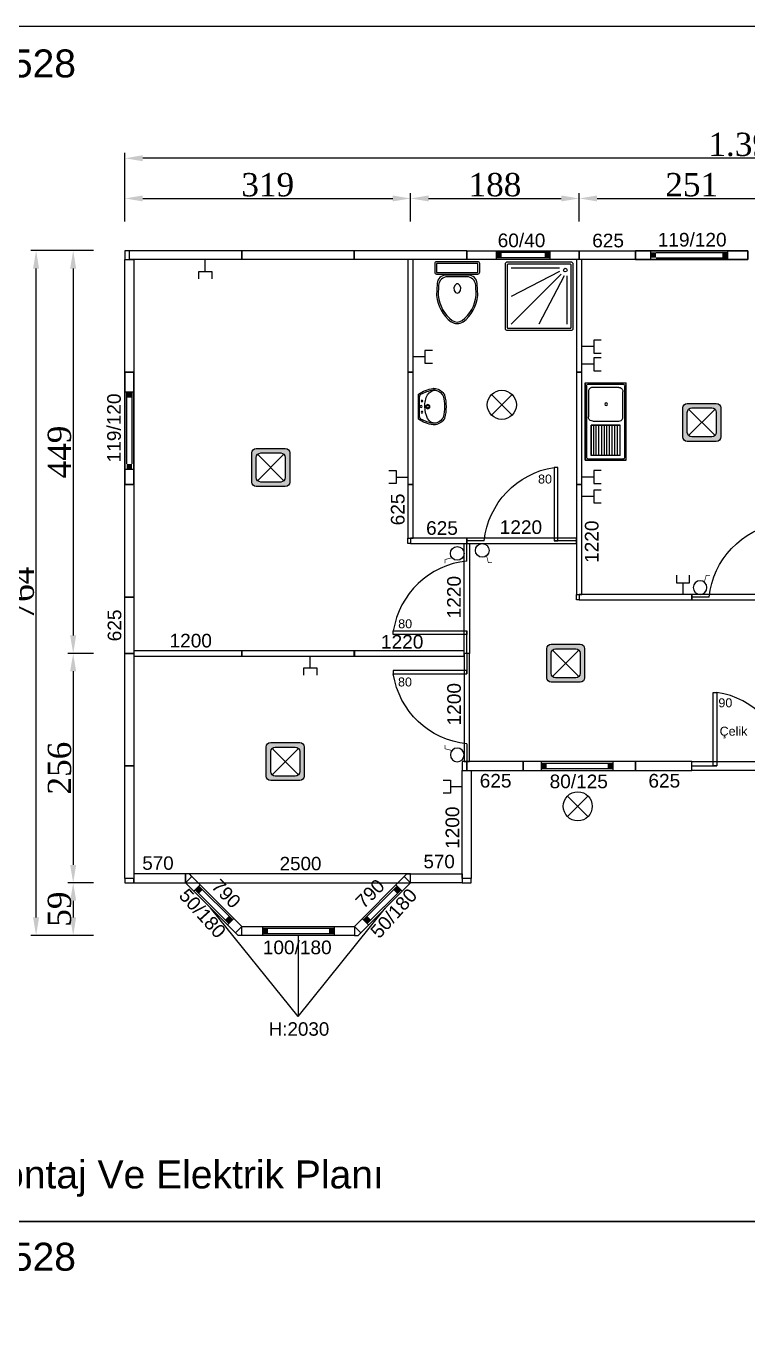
# Model space of a CAD drawing. Header units: millimetres. Extents: x 206945 to 219731, y -209822 to -201066.
# Drawn here: x 208048 to 208854, y -204833 to -203379 of the extents above; entities that cross this region are included whole.
import ezdxf

# ---------------------------------------------------------------- set-up
doc = ezdxf.new("R2010")
doc.units = ezdxf.units.MM
doc.header["$MEASUREMENT"] = 0
for name, color, linetype in [('1', 250, 'Continuous'), ('Block1', 255, 'Continuous'), ('DUVAR', 7, 'Continuous'), ('KAPI-PEN', 3, 'Continuous'), ('OLCU', 2, 'Continuous'), ('PANO', 11, 'Continuous'), ('TEFRIS', 4, 'Continuous')]:
    doc.layers.add(name, color=color, linetype=linetype)
doc.styles.add('133', font='times.ttf')
doc.styles.get("Standard").update_dxf_attribs({"font": 'arial.ttf'})
doc.dimstyles.new('MAKAS', dxfattribs={"dimscale": 20, "dimtxt": 1.3, "dimasz": 1, "dimexe": 0.3, "dimexo": 0.3, "dimgap": 0.1, "dimtad": 1, "dimrnd": 1, "dimzin": 12, "dimdsep": 46, "dimlunit": 6, "dimtxsty": '133', "dimcen": 0.8, "dimdle": 0.0005, "dimclrd": 4, "dimclre": 6, "dimclrt": 2, "dimazin": 3, "dimtfac": 1, "dimtmove": 0, "dimatfit": 2, "dimldrblk": 'DOTSMALL', "dimfxl": 0, "dimtolj": 1, "dimtzin": 0, "dimarcsym": 0})

# ---------------------------------------------------------------- blocks, each defined once
blk = doc.blocks.new('110')
blk.add_lwpolyline([(74265.2, -40100.5), (74265.2, -40226), (74275.2, -40226), (74275.2, -40100.5)], close=True)
blk = doc.blocks.new('kg')
at = {"layer": 'PANO', "color": 1}
for p, q in [((-19542.4, -7126.4), (-19602.4, -7126.4)), ((-19542.4, -7132.4), (-19602.4, -7132.4))]:
    blk.add_line(p, q, dxfattribs=at)
for points in [[(-19602.4, -7124.4), (-19602.4, -7134.4)], [(-19542.4, -7124.4), (-19542.4, -7134.4)]]:
    blk.add_lwpolyline(points, dxfattribs=at)
for points in [[(-19602.4, -7126.4), (-19596.4, -7126.4), (-19602.4, -7132.4), (-19596.4, -7132.4)], [(-19542.4, -7126.4), (-19548.4, -7126.4), (-19542.4, -7132.4), (-19548.4, -7132.4)]]:
    blk.add_solid(points, dxfattribs=at)
blk = doc.blocks.new('ehr')
at = {"layer": 'PANO', "color": 1}
for p, q in [((-20063, -6682.3), (-19983, -6682.3)), ((-20063, -6688.3), (-19983, -6688.3))]:
    blk.add_line(p, q, dxfattribs=at)
for points in [[(-20069, -6690.3), (-20069, -6680.3)], [(-19983, -6690.3), (-19983, -6680.3)]]:
    blk.add_lwpolyline(points, dxfattribs=at)
for points in [[(-20069, -6688.3), (-20063, -6688.3), (-20069, -6682.3), (-20063, -6682.3)], [(-19983, -6688.3), (-19989, -6688.3), (-19983, -6682.3), (-19989, -6682.3)]]:
    blk.add_solid(points, dxfattribs=at)
blk = doc.blocks.new('ewrt')
at = {"layer": 'PANO', "color": 1}
for p, q in [((-20140.2, -6827.4), (-20140.2, -6747.4)), ((-20134.2, -6827.4), (-20134.2, -6747.4))]:
    blk.add_line(p, q, dxfattribs=at)
for points in [[(-20132.2, -6747.4), (-20142.2, -6747.4)], [(-20132.2, -6833.4), (-20142.2, -6833.4)]]:
    blk.add_lwpolyline(points, dxfattribs=at)
for points in [[(-20134.2, -6747.4), (-20134.2, -6753.4), (-20140.2, -6747.4), (-20140.2, -6753.4)], [(-20134.2, -6833.4), (-20134.2, -6827.4), (-20140.2, -6833.4), (-20140.2, -6827.4)]]:
    blk.add_solid(points, dxfattribs=at)
blk = doc.blocks.new('113')
for points in [[(74265.2, -40728), (74265.2, -40853.5), (74275.2, -40853.5), (74275.2, -40728)], [(74265.2, -40728), (74265.2, -40853.5), (74275.2, -40853.5), (74275.2, -40728)], [(74275.2, -40853.5), (74275.2, -40728), (74265.2, -40728), (74265.2, -40853.5)]]:
    blk.add_lwpolyline(points, close=True)
at = {"layer": 'KAPI-PEN'}
for points in [[(74270.2, -40728), (74270.2, -40756)], [(74270.2, -40834), (74270.2, -40853.5)]]:
    blk.add_lwpolyline(points, dxfattribs=at)
blk.add_lwpolyline([(74270.2, -40834, -0.341049), (74188.2, -40756), (74270.2, -40756), (74270.2, -40752), (74188.2, -40752), (74188.2, -40756)], format="xyb", dxfattribs=at)
blk = doc.blocks.new('ey')
at = {"layer": 'PANO', "color": 1}
for p, q in [((-19606.1, -6885.5), (-19526.1, -6885.5)), ((-19606.1, -6891.5), (-19526.1, -6891.5))]:
    blk.add_line(p, q, dxfattribs=at)
for points in [[(-19606.1, -6893.5), (-19606.1, -6883.5)], [(-19526.1, -6893.5), (-19526.1, -6883.5)]]:
    blk.add_lwpolyline(points, dxfattribs=at)
for points in [[(-19606.1, -6891.5), (-19600.1, -6891.5), (-19606.1, -6885.5), (-19600.1, -6885.5)], [(-19526.1, -6891.5), (-19532.1, -6891.5), (-19526.1, -6885.5), (-19532.1, -6885.5)]]:
    blk.add_solid(points, dxfattribs=at)
blk = doc.blocks.new('D')
blk.add_lwpolyline([(69161.3, -39614.6), (69286.8, -39614.6), (69286.8, -39608.6), (69161.3, -39608.6)], close=True)
blk = doc.blocks.new('KAPI')
for points in [[(68907.3, -39991.1), (68907.3, -40116.6), (68913.3, -40116.6), (68913.3, -39991.1)], [(68907.3, -39991.1), (68907.3, -40116.6), (68913.3, -40116.6), (68913.3, -39991.1)], [(68913.3, -40116.6), (68913.3, -39991.1), (68907.3, -39991.1), (68907.3, -40116.6)]]:
    blk.add_lwpolyline(points, close=True)
at = {"layer": 'KAPI-PEN'}
for points in [[(68910.3, -39991.1), (68910.3, -40019.1)], [(68910.3, -40097.1), (68910.3, -40116.6)]]:
    blk.add_lwpolyline(points, dxfattribs=at)
blk.add_lwpolyline([(68910.3, -40097.1, -0.341049), (68828.3, -40019.1), (68910.3, -40019.1), (68910.3, -40015.1), (68828.3, -40015.1), (68828.3, -40019.1)], format="xyb", dxfattribs=at)
blk = doc.blocks.new('DUS')
at = {"layer": 'TEFRIS'}
for p, q in [((-1.6, 0.7), (-73.1, 0.7)), ((-75.3, -1.6), (-75.3, -73.1)), ((-73.1, -2.4), (-73.1, -72.3)), ((-2.4, -1.6), (-72.3, -1.6)), ((-14.5, -6.2), (-68.5, -6.2)), ((-14.6, -9.6), (-68.5, -37.7)), ((-12.9, -12.9), (-68.5, -68.5)), ((-6.2, -68.5), (-6.2, -14.5)), ((-1.6, -72.3), (-1.6, -2.4)), ((0.7, -73.1), (0.7, -1.6)), ((-9.6, -14.6), (-37.7, -68.5)), ((-73.1, -75.3), (-1.6, -75.3)), ((-72.3, -73.1), (-2.4, -73.1))]:
    blk.add_line(p, q, dxfattribs=at)
blk.add_circle((-8.2, -8.2), 2.03, dxfattribs=at)
for centre, radius, start, end in [((-73.1, -1.6), 2.28, 90, 180), ((-1.6, -1.6), 2.28, 0, 90), ((-72.3, -2.4), 0.76, 90, 180), ((-2.4, -2.4), 0.76, 360, 90), ((-72.3, -72.3), 0.76, 180, 270), ((-2.4, -72.3), 0.76, 270, 0), ((-73.1, -73.1), 2.28, 180, 270), ((-1.6, -73.1), 2.28, 270, 360)]:
    blk.add_arc(centre, radius, start, end, dxfattribs=at)
blk = doc.blocks.new('KLOZET')
at = {"layer": 'TEFRIS'}
for p, q in [((-15, 12.4), (-13.8, 12.4)), ((-15, -12.4), (-13.8, -12.4))]:
    blk.add_line(p, q, dxfattribs=at)
for points in [[(-67.2, -6.6, 0.199825), (-37.9, -23.2), (-24.4, -22.4, 0.397632), (-15, -12.4), (-15, 12.4, 0.397632), (-24.4, 22.4), (-37.9, 23.2, 0.199825), (-67.2, 6.6, 0.284389)], [(-37.8, -21.3), (-26.4, -20.7, 0.398989), (-16.9, -10.7), (-16.9, 10.7, 0.398989), (-26.4, 20.7), (-37.8, 21.3, 0.197715), (-65.7, 5.6, 0.284389), (-65.7, -5.6, 0.197715)], [(-2, -25.1, 0.414214), (0, -23.1), (0, 23.1, 0.414214), (-2, 25.1), (-11.8, 25.1, 0.414214), (-13.8, 23.1), (-13.8, -23.1, 0.414214), (-11.8, -25.1)]]:
    blk.add_lwpolyline(points, format="xyb", close=True, dxfattribs=at)
blk.add_lwpolyline([(-11.9, -23.2), (-1.9, -23.2), (-1.9, 23.2), (-11.9, 23.2)], close=True, dxfattribs=at)
at = {"layer": 'TEFRIS', "linetype": 'Continuous'}
blk.add_polyline3d([(-35, -0.1, 0), (-34.2, -2.2, 0), (-32, -3.6, 0), (-29.1, -3.9, 0), (-26.5, -3, 0), (-24.9, -1.2, 0), (-24.9, 0.9, 0), (-26.5, 2.7, 0), (-29.1, 3.6, 0), (-32, 3.3, 0), (-34.2, 1.9, 0), (-35, -0.1, 0)], dxfattribs=at)
blk = doc.blocks.new('LAVABO')
at = {"layer": 'TEFRIS'}
for points in [[(13.9, 0, 0.112842), (20.4, 16.5, 0.051406), (20.4, 17.4, 0.218961), (14.4, 28.5, 0.113197), (12.7, 29.3, 0.122001), (-12.7, 29.3, 0.113197), (-14.4, 28.5, 0.218961), (-20.4, 17.4, 0.051406), (-20.4, 16.5, 0.112842), (-13.9, 0)], [(10, 1.2, 0.248162), (13.8, 2.8, 0.097547), (18.6, 16.6, 0.057084), (18.6, 17.5, 0.205938), (13.7, 26.7, 0.12541), (11.8, 27.7, 0.11725), (-11.8, 27.7, 0.12541), (-13.7, 26.7, 0.174088), (-18.3, 19.3, 0.114282), (-18.6, 16.6, 0.097547), (-13.8, 2.8, 0.248162), (-10, 1.2)]]:
    blk.add_lwpolyline(points, format="xyb", close=True, dxfattribs=at)
blk.add_lwpolyline([(-18.3, 19.3, 0.321438), (-13.2, 10.3, 0.098457), (0, 7.1, 0.139763), (13.2, 10.3, 0.277065), (18.3, 19.3)], format="xyb", dxfattribs=at)
for centre, radius in [((-6.2, 4), 0.923), ((0, 10.5), 2.31), ((0, 10.5), 1.42), ((0, 3.2), 1.08), ((6.2, 4), 0.923)]:
    blk.add_circle(centre, radius, dxfattribs=at)
blk = doc.blocks.new('EVYE')
at = {"layer": 'TEFRIS'}
for p, q in [((-45.2, 24.7), (40.8, 24.7)), ((-45.2, 24.7), (-45.2, -21.3)), ((-41.7, 23.2), (37.3, 23.2)), ((-40.2, -12.8, -1.5), (-40.2, 16.2, -1.5)), ((-35.4, 21, -1.5), (-7.4, 21, -1.5)), ((35.8, 18.1, -1.7), (1.9, 18.1, -1.7)), ((1.9, 18.1, -1.7), (1.9, -14.6, -1.7)), ((35.8, 15.1, -1.7), (1.9, 15.1, -1.7)), ((35.8, -14.6, -1.7), (35.8, 18.1, -1.7)), ((40.8, 24.7), (40.8, -21.3)), ((35.8, 12.2, -1.7), (1.9, 12.2, -1.7)), ((35.8, 9.2, -1.7), (1.9, 9.2, -1.7)), ((35.8, 6.2, -1.7), (1.9, 6.2, -1.7)), ((35.8, 3.2, -1.7), (1.9, 3.2, -1.7)), ((35.8, 0.3, -1.7), (1.9, 0.3, -1.7)), ((35.8, -2.7, -1.7), (1.9, -2.7, -1.7)), ((35.8, -5.7, -1.7), (1.9, -5.7, -1.7)), ((35.8, -8.6, -1.7), (1.9, -8.6, -1.7)), ((35.8, -11.6, -1.7), (1.9, -11.6, -1.7)), ((40.8, -21.3), (-45.2, -21.3)), ((37.3, -19.8), (-41.8, -19.8)), ((35.8, -14.6, -1.7), (1.9, -14.6, -1.7))]:
    blk.add_line(p, q, dxfattribs=at)
blk.add_circle((-21.4, 1.3, -4.5), 1.49, dxfattribs=at)
for points, invisible_edges in [([(-35.4, 21, -1.5), (-80.6, 20.6, -1.5), (-36.9, 20.8, -1.5)], 3), ([(-36.9, 20.8, -1.5), (-80.6, 20.6, -1.5), (-38.2, 20.1, -1.5)], 3), ([(-38.2, -16.7, -1.5), (-79.5, 21.7, -1.5), (-39.3, -15.6, -1.5)], 3), ([(-39.3, -15.6, -1.5), (-79.5, 21.7, -1.5), (-40, -14.3, -1.5)], 3), ([(-40, -14.3, -1.5), (-79.5, 21.7, -1.5), (-40.2, -12.8, -1.5)], 3), ([(-38.2, 20.1, -1.5), (-79.5, -18.3, -1.5), (-39.3, 19, -1.5)], 3), ([(-39.3, 19, -1.5), (-79.5, -18.3, -1.5), (-40, 17.7, -1.5)], 3), ([(-40, 17.7, -1.5), (-79.5, -18.3, -1.5), (-40.2, 16.2, -1.5)], 3), ([(37.3, 23.2), (40.8, 24.7), (-45.2, 24.7)], 13), ([(37.3, 23.2), (-45.2, 24.7), (37.3, 23.2)], 3), ([(-45.2, 24.7), (-41.7, 23.2), (37.3, 23.2)], 13), ([(-43.6, 22), (-45.2, 24.7), (-43.1, 22.6)], 3), ([(-43.7, -17.8), (-45.2, 24.7), (-43.7, 21.2)], 3), ([(-43.1, 22.6), (-45.2, 24.7), (-42.5, 23)], 3), ([(-42.5, 23), (-45.2, 24.7), (-41.8, 23.2)], 3), ([(-43.7, 21.2), (-45.2, 24.7), (-43.7, 21.2)], 3), ([(-43.7, 21.2), (-45.2, 24.7), (-43.6, 22)], 3), ([(-43.7, -17.8), (-45.2, 24.7), (-43.7, -17.8)], 3), ([(-41.8, 23.2), (40.8, 24.7), (-41.7, 23.2)], 3), ([(-7.4, 21, -1.5), (37.8, 20.6, -1.5), (-5.9, 20.8, -1.5)], 3), ([(-5.9, 20.8, -1.5), (37.8, 20.6, -1.5), (-4.6, 20.1, -1.5)], 3), ([(-4.6, -16.7, -1.5), (36.7, 21.7, -1.5), (-3.5, -15.6, -1.5)], 3), ([(-4.6, 20.1, -1.5), (36.7, -18.3, -1.5), (-3.5, 19, -1.5)], 3), ([(-3.5, -15.6, -1.5), (36.7, 21.7, -1.5), (-2.9, -14.3, -1.5)], 3), ([(-3.5, 19, -1.5), (36.7, -18.3, -1.5), (-2.9, 17.7, -1.5)], 3), ([(-2.9, -14.3, -1.5), (36.7, 21.7, -1.5), (-2.6, -12.8, -1.5)], 3), ([(-2.9, 17.7, -1.5), (36.7, -18.3, -1.5), (-2.6, 16.2, -1.5)], 3), ([(-2.6, -12.8, -1.5), (36.7, 21.7, -1.5), (-2.6, 16.2, -1.5)], 3), ([(1.9, -14.6, -1.7), (1.9, 18.1, -1.7), (35.8, 18.1, -1.7)], 12), ([(38.1, 23), (40.8, 24.7), (37.3, 23.2)], 3), ([(38.7, 22.6), (40.8, 24.7), (38.1, 23)], 3), ([(39.1, 22), (40.8, 24.7), (38.7, 22.6)], 3), ([(39.3, 21.2), (40.8, 24.7), (39.1, 22)], 3), ([(39.3, -17.8), (40.8, -21.3), (40.8, 24.7)], 13), ([(39.3, -17.8), (40.8, 24.7), (39.3, -17.8)], 3), ([(39.3, -17.8), (40.8, 24.7), (39.3, 21.2)], 3), ([(39.3, 21.2), (40.8, 24.7), (39.3, 21.2)], 3), ([(-36.9, -17.4, -1.5), (-80.6, -17.2, -1.5), (-38.2, -16.7, -1.5)], 3), ([(-35.4, -17.6, -1.5), (-80.6, -17.2, -1.5), (-36.9, -17.4, -1.5)], 3), ([(-43.6, -18.6), (-45.2, -21.3), (-43.7, -17.8)], 3), ([(-43.1, -19.2), (-45.2, -21.3), (-43.6, -18.6)], 3), ([(-42.5, -19.6), (-45.2, -21.3), (-43.1, -19.2)], 3), ([(-41.8, -19.8), (-45.2, -21.3), (-42.5, -19.6)], 3), ([(-41.7, -19.8), (-45.2, -21.3), (-41.8, -19.8)], 3), ([(-35.4, -17.6, -1.5), (37.7, -17.6, -1.5), (-7.4, -17.6, -1.5)], 3), ([(-7.4, -17.6, -1.5), (37.8, -17.2, -1.5), (-5.9, -17.4, -1.5)], 3), ([(-5.9, -17.4, -1.5), (37.8, -17.2, -1.5), (-4.6, -16.7, -1.5)], 3), ([(37.3, -19.8), (40.8, -21.3), (38.1, -19.6)], 3), ([(37.3, -19.8), (40.8, -21.3), (37.3, -19.8)], 3), ([(38.1, -19.6), (40.8, -21.3), (38.7, -19.2)], 3), ([(38.7, -19.2), (40.8, -21.3), (39.1, -18.6)], 3), ([(39.1, -18.6), (40.8, -21.3), (39.3, -17.8)], 3)]:
    blk.add_3dface(points, dxfattribs=dict(at, invisible_edges=invisible_edges))
blk = doc.blocks.new('TELPRIZ')
at = {"layer": 'DUVAR', "color": 1}
for p, q in [((-7.2, 21.4), (-7.2, 13.1)), ((7.2, 13.1), (7.2, 21.4)), ((-7.2, 13.1), (7.2, 13.1)), ((0, 13.1), (0, 0))]:
    blk.add_line(p, q, dxfattribs=at)
blk = doc.blocks.new('GLOP')
at = {"layer": 'DUVAR', "color": 1}
for p, q in [((11.4, -11.4), (-11.4, 11.4)), ((11.4, 11.4), (-11.4, -11.4))]:
    blk.add_line(p, q, dxfattribs=at)
blk.add_circle((0, 0), 16.2, dxfattribs=at)
blk = doc.blocks.new('ANAHTAR')
at = {"layer": 'OLCU', "color": 20, "const_width": 0.735}
blk.add_lwpolyline([(-6.1, -4.9), (-13.8, -6.9), (-13.8, -11)], dxfattribs=at)
at = {"layer": 'OLCU', "color": 20}
blk.add_circle((0, 0), 7.67, dxfattribs=at)
blk = doc.blocks.new('*D7158')
at = {"layer": 'Defpoints', "color": 0}
for p in [(208477.1, -203571.4), (208158.3, -203603.1), (208477.1, -203603.1)]:
    blk.add_point(p, dxfattribs=at)
at = {"layer": 'DUVAR', "color": 6, "lineweight": -2}
for p, q in [((208158.3, -203597.1), (208158.3, -203565.4)), ((208477.1, -203597.1), (208477.1, -203565.4))]:
    blk.add_line(p, q, dxfattribs=at)
at = {"layer": 'DUVAR', "color": 4, "lineweight": -2}
blk.add_line((208178.3, -203571.4), (208457.1, -203571.4), dxfattribs=at)
at = {"layer": 'DUVAR', "color": 4}
for points in [[(208178.3, -203568.1), (208178.3, -203574.7), (208158.3, -203571.4)], [(208457.1, -203574.7), (208457.1, -203568.1), (208477.1, -203571.4)]]:
    blk.add_solid(points, dxfattribs=at)
at = {"layer": 'DUVAR', "color": 2, "insert": (208317.7, -203556.2), "char_height": 26, "attachment_point": 5, "style": '133'}
blk.add_mtext('\\A1;319', dxfattribs=at)
blk = doc.blocks.new('_DotSmall')
at = {"color": 0, "linetype": 'ByBlock', "const_width": 0.5}
blk.add_lwpolyline([(-0.0625, 0, 1), (0.0625, 0, 1)], format="xyb", close=True, dxfattribs=at)
blk = doc.blocks.new('*D7159')
at = {"layer": 'Defpoints', "color": 0}
for p in [(208665.3, -203571.4), (208477.1, -203603.1), (208665.3, -203603.1)]:
    blk.add_point(p, dxfattribs=at)
at = {"layer": 'DUVAR', "color": 6, "lineweight": -2}
for p, q in [((208477.1, -203597.1), (208477.1, -203565.4)), ((208665.3, -203597.1), (208665.3, -203565.4))]:
    blk.add_line(p, q, dxfattribs=at)
at = {"layer": 'DUVAR', "color": 4, "lineweight": -2}
blk.add_line((208497.1, -203571.4), (208645.3, -203571.4), dxfattribs=at)
at = {"layer": 'DUVAR', "color": 4}
for points in [[(208497.1, -203568.1), (208497.1, -203574.7), (208477.1, -203571.4)], [(208645.3, -203574.7), (208645.3, -203568.1), (208665.3, -203571.4)]]:
    blk.add_solid(points, dxfattribs=at)
at = {"layer": 'DUVAR', "color": 2, "insert": (208571.2, -203556.2), "char_height": 26, "attachment_point": 5, "style": '133'}
blk.add_mtext('\\A1;188', dxfattribs=at)
blk = doc.blocks.new('*D7160')
at = {"layer": 'Defpoints', "color": 0}
for p in [(208916.3, -203571.4), (208665.3, -203603.1), (208916.3, -203603.1)]:
    blk.add_point(p, dxfattribs=at)
at = {"layer": 'DUVAR', "color": 6, "lineweight": -2}
for p, q in [((208665.3, -203597.1), (208665.3, -203565.4)), ((208916.3, -203597.1), (208916.3, -203565.4))]:
    blk.add_line(p, q, dxfattribs=at)
at = {"layer": 'DUVAR', "color": 4, "lineweight": -2}
blk.add_line((208685.3, -203571.4), (208896.3, -203571.4), dxfattribs=at)
at = {"layer": 'DUVAR', "color": 4}
for points in [[(208685.3, -203568.1), (208685.3, -203574.7), (208665.3, -203571.4)], [(208896.3, -203574.7), (208896.3, -203568.1), (208916.3, -203571.4)]]:
    blk.add_solid(points, dxfattribs=at)
at = {"layer": 'DUVAR', "color": 2, "insert": (208790.8, -203556.2), "char_height": 26, "attachment_point": 5, "style": '133'}
blk.add_mtext('\\A1;251', dxfattribs=at)
blk = doc.blocks.new('*D7163')
at = {"layer": 'Defpoints', "color": 0}
for p in [(208158.3, -203526.6), (208158.3, -203571.4), (209548.8, -203571.4)]:
    blk.add_point(p, dxfattribs=at)
at = {"layer": 'DUVAR', "color": 6, "lineweight": -2}
for p, q in [((208158.3, -203565.4), (208158.3, -203520.6)), ((209548.8, -203565.4), (209548.8, -203520.6))]:
    blk.add_line(p, q, dxfattribs=at)
at = {"layer": 'DUVAR', "color": 4, "lineweight": -2}
blk.add_line((209528.8, -203526.6), (208178.3, -203526.6), dxfattribs=at)
at = {"layer": 'DUVAR', "color": 4}
for points in [[(208178.3, -203523.2), (208178.3, -203529.9), (208158.3, -203526.6)], [(209528.8, -203529.9), (209528.8, -203523.2), (209548.8, -203526.6)]]:
    blk.add_solid(points, dxfattribs=at)
at = {"layer": 'DUVAR', "color": 2, "insert": (208853.6, -203511.3), "char_height": 26, "attachment_point": 5, "style": '133'}
blk.add_mtext('\\A1;1.390', dxfattribs=at)
blk = doc.blocks.new('*D7164')
at = {"layer": 'Defpoints', "color": 0}
for p in [(208129.3, -203629.6), (208100.6, -204078.9), (208129.3, -204078.9)]:
    blk.add_point(p, dxfattribs=at)
at = {"layer": 'DUVAR', "color": 6, "lineweight": -2}
for p, q in [((208123.3, -203629.6), (208094.6, -203629.6)), ((208123.3, -204078.9), (208094.6, -204078.9))]:
    blk.add_line(p, q, dxfattribs=at)
at = {"layer": 'DUVAR', "color": 4, "lineweight": -2}
blk.add_line((208100.6, -203649.6), (208100.6, -204058.9), dxfattribs=at)
at = {"layer": 'DUVAR', "color": 4}
for points in [[(208103.9, -203649.6), (208097.2, -203649.6), (208100.6, -203629.6)], [(208097.2, -204058.9), (208103.9, -204058.9), (208100.6, -204078.9)]]:
    blk.add_solid(points, dxfattribs=at)
at = {"layer": 'DUVAR', "color": 2, "insert": (208085.3, -203854.3), "char_height": 26, "attachment_point": 5, "rotation": 90, "style": '133'}
blk.add_mtext('\\A1;449', dxfattribs=at)
blk = doc.blocks.new('*D7165')
at = {"layer": 'Defpoints', "color": 0}
for p in [(208129.3, -204078.9), (208100.6, -204334.9), (208129.3, -204334.9)]:
    blk.add_point(p, dxfattribs=at)
at = {"layer": 'DUVAR', "color": 6, "lineweight": -2}
for p, q in [((208123.3, -204078.9), (208094.6, -204078.9)), ((208123.3, -204334.9), (208094.6, -204334.9))]:
    blk.add_line(p, q, dxfattribs=at)
at = {"layer": 'DUVAR', "color": 4, "lineweight": -2}
blk.add_line((208100.6, -204098.9), (208100.6, -204314.9), dxfattribs=at)
at = {"layer": 'DUVAR', "color": 4}
for points in [[(208103.9, -204098.9), (208097.2, -204098.9), (208100.6, -204078.9)], [(208097.2, -204314.9), (208103.9, -204314.9), (208100.6, -204334.9)]]:
    blk.add_solid(points, dxfattribs=at)
at = {"layer": 'DUVAR', "color": 2, "insert": (208085.4, -204206.9), "char_height": 26, "attachment_point": 5, "rotation": 90, "style": '133'}
blk.add_mtext('\\A1;256', dxfattribs=at)
blk = doc.blocks.new('*D7167')
at = {"layer": 'Defpoints', "color": 0}
for p in [(208129.3, -204334.9), (208100.6, -204393.5), (208129.3, -204393.5)]:
    blk.add_point(p, dxfattribs=at)
at = {"layer": 'DUVAR', "color": 6, "lineweight": -2}
for p, q in [((208123.3, -204334.9), (208094.6, -204334.9)), ((208123.3, -204393.5), (208094.6, -204393.5))]:
    blk.add_line(p, q, dxfattribs=at)
at = {"layer": 'DUVAR', "color": 4, "lineweight": -2}
blk.add_line((208100.6, -204354.9), (208100.6, -204373.5), dxfattribs=at)
at = {"layer": 'DUVAR', "color": 4}
for points in [[(208103.9, -204354.9), (208097.2, -204354.9), (208100.6, -204334.9)], [(208097.2, -204373.5), (208103.9, -204373.5), (208100.6, -204393.5)]]:
    blk.add_solid(points, dxfattribs=at)
at = {"layer": 'DUVAR', "color": 2, "insert": (208085.3, -204364.2), "char_height": 26, "attachment_point": 5, "rotation": 90, "style": '133'}
blk.add_mtext('\\A1;59', dxfattribs=at)
blk = doc.blocks.new('*D7168')
at = {"layer": 'Defpoints', "color": 0}
for p in [(208059.2, -203629.6), (208100.6, -203629.6), (208100.6, -204393.5)]:
    blk.add_point(p, dxfattribs=at)
at = {"layer": 'DUVAR', "color": 6, "lineweight": -2}
for p, q in [((208094.6, -203629.6), (208053.2, -203629.6)), ((208094.6, -204393.5), (208053.2, -204393.5))]:
    blk.add_line(p, q, dxfattribs=at)
at = {"layer": 'DUVAR', "color": 4, "lineweight": -2}
blk.add_line((208059.2, -204373.5), (208059.2, -203649.6), dxfattribs=at)
at = {"layer": 'DUVAR', "color": 4}
for points in [[(208062.5, -203649.6), (208055.8, -203649.6), (208059.2, -203629.6)], [(208055.8, -204373.5), (208062.5, -204373.5), (208059.2, -204393.5)]]:
    blk.add_solid(points, dxfattribs=at)
at = {"layer": 'DUVAR', "color": 2, "insert": (208043.9, -204011.6), "char_height": 26, "attachment_point": 5, "rotation": 90, "style": '133'}
blk.add_mtext('\\A1;764', dxfattribs=at)

msp = doc.modelspace()

# ---------------------------------------------------------------- hatches: boundary and pattern name
at = {"layer": 'Block1'}
h = msp.add_hatch(color=0, dxfattribs=at)
edge = h.paths.add_edge_path()
edge.add_line((208785.925, -203800.043), (208818.285, -203800.043))
edge.add_arc((208818.285, -203805.043), 5, 0, 90, ccw=False)
edge.add_line((208823.285, -203805.043), (208823.285, -203837.403))
edge.add_arc((208818.285, -203837.403), 5, 270, 360, ccw=False)
edge.add_line((208818.285, -203842.403), (208785.925, -203842.403))
edge.add_arc((208785.925, -203837.403), 5, 180, 270, ccw=False)
edge.add_line((208780.925, -203837.403), (208780.925, -203805.043))
edge.add_arc((208785.925, -203805.043), 5, 90, 180, ccw=False)
edge = h.paths.add_edge_path(flags=16)
edge.add_line((208790.925, -203805.043), (208813.285, -203805.043))
edge.add_arc((208813.285, -203810.043), 5, 0, 90, ccw=False)
edge.add_line((208818.285, -203810.043), (208818.285, -203832.403))
edge.add_arc((208813.285, -203832.403), 5, 270, 360, ccw=False)
edge.add_line((208813.285, -203837.403), (208790.925, -203837.403))
edge.add_arc((208790.925, -203832.403), 5, 180, 270, ccw=False)
edge.add_line((208785.925, -203832.403), (208785.925, -203810.043))
edge.add_arc((208790.925, -203810.043), 5, 90, 180, ccw=False)
h = msp.add_hatch(color=0, dxfattribs=at)
edge = h.paths.add_edge_path()
edge.add_line((208304.93, -203850.357), (208337.289, -203850.357))
edge.add_arc((208337.289, -203855.357), 5, 0, 90, ccw=False)
edge.add_line((208342.289, -203855.357), (208342.289, -203887.717))
edge.add_arc((208337.289, -203887.717), 5, 270, 360, ccw=False)
edge.add_line((208337.289, -203892.717), (208304.93, -203892.717))
edge.add_arc((208304.93, -203887.717), 5, 180, 270, ccw=False)
edge.add_line((208299.93, -203887.717), (208299.93, -203855.357))
edge.add_arc((208304.93, -203855.357), 5, 90, 180, ccw=False)
edge = h.paths.add_edge_path(flags=16)
edge.add_line((208309.93, -203855.357), (208332.289, -203855.357))
edge.add_arc((208332.289, -203860.357), 5, 0, 90, ccw=False)
edge.add_line((208337.289, -203860.357), (208337.289, -203882.717))
edge.add_arc((208332.289, -203882.717), 5, 270, 360, ccw=False)
edge.add_line((208332.289, -203887.717), (208309.93, -203887.717))
edge.add_arc((208309.93, -203882.717), 5, 180, 270, ccw=False)
edge.add_line((208304.93, -203882.717), (208304.93, -203860.357))
edge.add_arc((208309.93, -203860.357), 5, 90, 180, ccw=False)
h = msp.add_hatch(color=0, dxfattribs=at)
edge = h.paths.add_edge_path()
edge.add_line((208633.979, -204068.717), (208666.339, -204068.717))
edge.add_arc((208666.339, -204073.717), 5, 0, 90, ccw=False)
edge.add_line((208671.339, -204073.717), (208671.339, -204106.077))
edge.add_arc((208666.339, -204106.077), 5, 270, 360, ccw=False)
edge.add_line((208666.339, -204111.077), (208633.979, -204111.077))
edge.add_arc((208633.979, -204106.077), 5, 180, 270, ccw=False)
edge.add_line((208628.979, -204106.077), (208628.979, -204073.717))
edge.add_arc((208633.979, -204073.717), 5, 90, 180, ccw=False)
edge = h.paths.add_edge_path(flags=16)
edge.add_line((208638.979, -204073.717), (208661.339, -204073.717))
edge.add_arc((208661.339, -204078.717), 5, 0, 90, ccw=False)
edge.add_line((208666.339, -204078.717), (208666.339, -204101.077))
edge.add_arc((208661.339, -204101.077), 5, 270, 360, ccw=False)
edge.add_line((208661.339, -204106.077), (208638.979, -204106.077))
edge.add_arc((208638.979, -204101.077), 5, 180, 270, ccw=False)
edge.add_line((208633.979, -204101.077), (208633.979, -204078.717))
edge.add_arc((208638.979, -204078.717), 5, 90, 180, ccw=False)
h = msp.add_hatch(color=0, dxfattribs=at)
edge = h.paths.add_edge_path()
edge.add_line((208321.03, -204178.4), (208353.39, -204178.4))
edge.add_arc((208353.39, -204183.4), 5, 0, 90, ccw=False)
edge.add_line((208358.39, -204183.4), (208358.39, -204215.76))
edge.add_arc((208353.39, -204215.76), 5, 270, 360, ccw=False)
edge.add_line((208353.39, -204220.76), (208321.03, -204220.76))
edge.add_arc((208321.03, -204215.76), 5, 180, 270, ccw=False)
edge.add_line((208316.03, -204215.76), (208316.03, -204183.4))
edge.add_arc((208321.03, -204183.4), 5, 90, 180, ccw=False)
edge = h.paths.add_edge_path(flags=16)
edge.add_line((208326.03, -204183.4), (208348.39, -204183.4))
edge.add_arc((208348.39, -204188.4), 5, 0, 90, ccw=False)
edge.add_line((208353.39, -204188.4), (208353.39, -204210.76))
edge.add_arc((208348.39, -204210.76), 5, 270, 360, ccw=False)
edge.add_line((208348.39, -204215.76), (208326.03, -204215.76))
edge.add_arc((208326.03, -204210.76), 5, 180, 270, ccw=False)
edge.add_line((208321.03, -204210.76), (208321.03, -204188.4))
edge.add_arc((208326.03, -204188.4), 5, 90, 180, ccw=False)

# ---------------------------------------------------------------- linework, layer by layer
at = {"color": 1, "ltscale": 5}
for p, q in [((208351.572, -204484.093), (208253.911, -204362.735)), ((208351.572, -204484.093), (208449.232, -204362.735)), ((208281.751, -204390.575), (208284.68, -204393.504)), ((208288.822, -204393.504), (208284.68, -204393.504)), ((208351.572, -204393.504), (208351.572, -204484.093)), ((208414.322, -204393.504), (208418.464, -204393.504)), ((208421.393, -204390.575), (208418.464, -204393.504))]:
    msp.add_line(p, q, dxfattribs=at)
at = {"color": 2}
for points in [[(209922.706, -204712.502), (207957.297, -204712.502), (207957.297, -203379.081), (209922.706, -203379.081)], [(209922.706, -206045.924), (207957.297, -206045.924), (207957.297, -204712.502), (209922.706, -204712.502)]]:
    msp.add_lwpolyline(points, close=True, dxfattribs=at)
for points in [[(208665.322, -203639.646), (208539.822, -203639.646), (208539.822, -203629.646), (208665.322, -203629.646)], [(208539.822, -203629.646), (208665.322, -203629.646), (208665.322, -203639.646), (208539.822, -203639.646)], [(208665.322, -203629.646), (208728.072, -203629.646), (208728.072, -203639.646), (208665.322, -203639.646)], [(208728.072, -203629.646), (208853.572, -203629.646), (208853.572, -203639.646), (208728.072, -203639.646)], [(208728.072, -203629.646), (208853.572, -203629.646), (208853.572, -203639.646), (208728.072, -203639.646)], [(208728.072, -203629.646), (208853.572, -203629.646), (208853.572, -203639.646), (208728.072, -203639.646)], [(208728.072, -203639.646), (208853.572, -203639.646), (208853.572, -203629.646), (208728.072, -203629.646)], [(208158.322, -203890.646), (208158.322, -203765.146), (208168.322, -203765.146), (208168.322, -203890.646)], [(208158.322, -203890.646), (208158.322, -203765.146), (208168.322, -203765.146), (208168.322, -203890.646)], [(208158.322, -203890.646), (208158.322, -203765.146), (208168.322, -203765.146), (208168.322, -203890.646)], [(208168.322, -203890.646), (208168.322, -203765.146), (208158.322, -203765.146), (208158.322, -203890.646)], [(208474.072, -203890.646), (208474.072, -203950.397), (208480.072, -203950.397), (208480.072, -203890.646)], [(208662.322, -203890.646), (208662.322, -204013.146), (208668.322, -204013.146), (208668.322, -203890.646)], [(208539.823, -203950.397), (208477.072, -203950.397), (208477.072, -203956.397), (208539.823, -203956.397)], [(208536.822, -204078.896), (208536.822, -203956.396), (208542.822, -203956.396), (208542.822, -204078.896)], [(208536.822, -204078.896), (208536.822, -203956.396), (208542.822, -203956.396), (208542.822, -204078.896)], [(208542.822, -203956.396), (208542.822, -204078.896), (208536.822, -204078.896), (208536.822, -203956.396)], [(208662.322, -203950.396), (208539.823, -203950.397), (208539.823, -203956.397), (208662.322, -203956.396)], [(208662.322, -203950.396), (208539.823, -203950.397), (208539.823, -203956.397), (208662.322, -203956.396)], [(208539.823, -203956.397), (208662.322, -203956.396), (208662.322, -203950.396), (208539.823, -203950.397)], [(208158.322, -204078.896), (208158.322, -204016.146), (208168.322, -204016.146), (208168.322, -204078.896)], [(208168.322, -204081.896), (208288.822, -204081.896), (208288.822, -204075.896), (208168.322, -204075.896)], [(208414.322, -204081.896), (208536.822, -204081.896), (208536.822, -204075.896), (208414.322, -204075.896)], [(208536.822, -204078.896), (208536.822, -204199.396), (208542.822, -204199.396), (208542.822, -204078.896)], [(208536.822, -204078.896), (208536.822, -204199.396), (208542.822, -204199.396), (208542.822, -204078.896)], [(208542.822, -204199.396), (208542.822, -204078.896), (208536.822, -204078.896), (208536.822, -204199.396)], [(208539.822, -204209.396), (208602.572, -204209.396), (208602.572, -204199.396), (208539.822, -204199.396)], [(208602.572, -204209.396), (208728.072, -204209.396), (208728.072, -204199.396), (208602.572, -204199.396)], [(208728.072, -204209.396), (208790.822, -204209.396), (208790.822, -204199.396), (208728.072, -204199.396)], [(208534.822, -204329.896), (208534.822, -204209.396), (208544.822, -204209.396), (208544.822, -204329.896)], [(208226.072, -204324.896), (208168.322, -204324.896), (208168.322, -204334.896), (208226.072, -204334.896)], [(208226.072, -204334.896), (208477.072, -204334.896), (208477.072, -204324.896), (208226.072, -204324.896)], [(208233.143, -204327.825), (208288.822, -204383.504), (208281.751, -204390.575), (208226.072, -204334.896)], [(208470.001, -204327.825), (208414.322, -204383.504), (208421.393, -204390.575), (208477.072, -204334.896)], [(208477.072, -204324.896), (208534.822, -204324.896), (208534.822, -204334.896), (208477.072, -204334.896)], [(208288.822, -204383.504), (208414.322, -204383.504), (208414.322, -204393.504), (208288.822, -204393.504)]]:
    msp.add_lwpolyline(points, close=True)
at = {"color": 1, "ltscale": 5}
for points in [[(208233.143, -204327.825), (208230.214, -204324.896), (208226.072, -204324.896)], [(208470.001, -204327.825), (208472.93, -204324.896), (208477.072, -204324.896)]]:
    msp.add_lwpolyline(points, dxfattribs=at)
at = {"layer": 'Block1', "color": 1}
for p, q in [((208816.821, -203806.508), (208787.39, -203835.939)), ((208787.39, -203806.508), (208816.821, -203835.939)), ((208335.825, -203856.821), (208306.394, -203886.252)), ((208306.394, -203856.821), (208335.825, -203886.252)), ((208664.874, -204075.181), (208635.443, -204104.612)), ((208635.443, -204075.181), (208664.874, -204104.612)), ((208351.925, -204184.864), (208322.494, -204214.295)), ((208322.494, -204184.864), (208351.925, -204214.295))]:
    msp.add_line(p, q, dxfattribs=at)
at = {"layer": 'Block1', "color": 0}
for points in [[(208785.925, -203800.043), (208818.285, -203800.043, -0.41421356), (208823.285, -203805.043), (208823.285, -203837.403, -0.41421356), (208818.285, -203842.403), (208785.925, -203842.403, -0.41421356), (208780.925, -203837.403), (208780.925, -203805.043, -0.41421356)], [(208790.925, -203805.043), (208813.285, -203805.043, -0.41421356), (208818.285, -203810.043), (208818.285, -203832.403, -0.41421356), (208813.285, -203837.403), (208790.925, -203837.403, -0.41421356), (208785.925, -203832.403), (208785.925, -203810.043, -0.41421356)], [(208304.93, -203850.357), (208337.289, -203850.357, -0.41421356), (208342.289, -203855.357), (208342.289, -203887.717, -0.41421356), (208337.289, -203892.717), (208304.93, -203892.717, -0.41421356), (208299.93, -203887.717), (208299.93, -203855.357, -0.41421356)], [(208309.93, -203855.357), (208332.289, -203855.357, -0.41421356), (208337.289, -203860.357), (208337.289, -203882.717, -0.41421356), (208332.289, -203887.717), (208309.93, -203887.717, -0.41421356), (208304.93, -203882.717), (208304.93, -203860.357, -0.41421356)], [(208633.979, -204068.717), (208666.339, -204068.717, -0.41421356), (208671.339, -204073.717), (208671.339, -204106.077, -0.41421356), (208666.339, -204111.077), (208633.979, -204111.077, -0.41421356), (208628.979, -204106.077), (208628.979, -204073.717, -0.41421356)], [(208638.979, -204073.717), (208661.339, -204073.717, -0.41421356), (208666.339, -204078.717), (208666.339, -204101.077, -0.41421356), (208661.339, -204106.077), (208638.979, -204106.077, -0.41421356), (208633.979, -204101.077), (208633.979, -204078.717, -0.41421356)], [(208321.03, -204178.4), (208353.39, -204178.4, -0.41421356), (208358.39, -204183.4), (208358.39, -204215.76, -0.41421356), (208353.39, -204220.76), (208321.03, -204220.76, -0.41421356), (208316.03, -204215.76), (208316.03, -204183.4, -0.41421356)], [(208326.03, -204183.4), (208348.39, -204183.4, -0.41421356), (208353.39, -204188.4), (208353.39, -204210.76, -0.41421356), (208348.39, -204215.76), (208326.03, -204215.76, -0.41421356), (208321.03, -204210.76), (208321.03, -204188.4, -0.41421356)]]:
    msp.add_lwpolyline(points, format="xyb", close=True, dxfattribs=at)
at = {"layer": 'DUVAR', "color": 1}
for points in [[(208163.322, -203629.646), (208158.322, -203629.646), (208158.322, -203639.646), (208163.322, -203639.646)], [(208474.072, -203950.397), (208477.072, -203950.397), (208477.072, -203956.397), (208474.072, -203956.397)], [(208662.322, -204013.146), (208665.322, -204013.146), (208665.322, -204019.146), (208662.322, -204019.146)], [(208539.822, -204199.396), (208534.822, -204199.396), (208534.822, -204209.396), (208539.822, -204209.396)], [(208158.322, -204329.896), (208158.322, -204334.896), (208168.322, -204334.896), (208168.322, -204329.896)], [(208534.822, -204329.896), (208534.822, -204334.896), (208544.822, -204334.896), (208544.822, -204329.896)]]:
    msp.add_lwpolyline(points, close=True, dxfattribs=at)
at = {"layer": 'KAPI-PEN'}
for points in [[(208559.323, -203953.397, -0.34104855), (208637.323, -203871.397), (208637.323, -203953.397), (208641.323, -203953.397), (208641.323, -203871.397), (208637.323, -203871.397)], [(208539.822, -203975.896, 0.34104855), (208457.822, -204053.896), (208539.822, -204053.896), (208539.822, -204057.896), (208457.822, -204057.896), (208457.822, -204053.896)], [(208539.822, -204179.896, -0.34104855), (208457.822, -204101.896), (208539.822, -204101.896), (208539.822, -204097.896), (208457.822, -204097.896), (208457.822, -204101.896)]]:
    msp.add_lwpolyline(points, format="xyb", dxfattribs=at)
for points in [[(208539.822, -203975.896), (208539.822, -203956.396)], [(208559.323, -203953.397), (208539.823, -203953.397)], [(208662.322, -203953.396), (208637.323, -203953.397)], [(208539.822, -204078.896), (208539.822, -204053.896)], [(208539.822, -204078.896), (208539.822, -204101.896)], [(208539.822, -204179.896), (208539.822, -204199.396)]]:
    msp.add_lwpolyline(points, dxfattribs=at)
at = {"layer": 'PANO', "color": 5}
for p, q in [((208240.957, -204338.467), (208278.605, -204376.115)), ((208462.187, -204338.467), (208424.539, -204376.115)), ((208236.714, -204342.71), (208274.362, -204380.358)), ((208466.429, -204342.71), (208428.782, -204380.358)), ((208311.872, -204385.504), (208391.872, -204385.504)), ((208311.872, -204391.504), (208391.872, -204391.504))]:
    msp.add_line(p, q, dxfattribs=at)
for points in [[(208242.371, -204337.053), (208235.3, -204344.124)], [(208460.773, -204337.053), (208467.844, -204344.124)], [(208280.019, -204374.701), (208272.948, -204381.772)], [(208423.125, -204374.701), (208430.196, -204381.772)], [(208311.872, -204383.504), (208311.872, -204393.504)], [(208391.872, -204383.504), (208391.872, -204393.504)]]:
    msp.add_lwpolyline(points, dxfattribs=at)
for points in [[(208240.957, -204338.467), (208245.2, -204342.71), (208236.714, -204342.71), (208240.957, -204346.952)], [(208462.187, -204338.467), (208457.944, -204342.71), (208466.429, -204342.71), (208462.187, -204346.952)], [(208278.605, -204376.115), (208274.362, -204371.872), (208274.362, -204380.358), (208270.119, -204376.115)], [(208424.539, -204376.115), (208428.782, -204371.872), (208428.782, -204380.358), (208433.024, -204376.115)], [(208311.872, -204385.504), (208317.872, -204385.504), (208311.872, -204391.504), (208317.872, -204391.504)], [(208391.872, -204385.504), (208385.872, -204385.504), (208391.872, -204391.504), (208385.872, -204391.504)]]:
    msp.add_solid(points, dxfattribs=at)

# ---------------------------------------------------------------- block references
at = {"xscale": -1}
for name, p, rotation in [('110', (133893.09, -243865.647), 180), ('110', (168062.821, -129364.414), 89.99999999999994), ('110', (168188.321, -129364.414), 89.99999999999993), ('110', (168313.821, -129364.414), 89.99999999999994), ('110', (133893.09, -244116.647), 180), ('110', (133893.09, -244304.897), 180), ('113', (168062.821, -129934.164), 89.99999999999997), ('110', (133893.09, -244430.397), 180)]:
    msp.add_blockref(name, p, dxfattribs=dict(at, rotation=rotation))
at = {"rotation": 270}
for name, p in [('D', (248088.647, -134478.314)), ('D', (248276.897, -134478.314)), ('D', (248088.647, -134603.814)), ('D', (248276.897, -134603.814)), ('KAPI', (248907.397, -135105.814))]:
    msp.add_blockref(name, p, dxfattribs=at)
for p in [(139503.99, -164404.571), (139127.49, -164467.321)]:
    msp.add_blockref('D', p)
at = {"layer": 'Block1', "color": 0}
for name, p in [('kg', (228175.001, -196505.253)), ('ehr', (228814.074, -196949.339)), ('ewrt', (228300.501, -197040.184)), ('ey', (228229.197, -197315.88))]:
    msp.add_blockref(name, p, dxfattribs=at)
at = {"layer": 'TEFRIS', "lineweight": 25, "xscale": -1}
for name, p, rotation in [('TELPRIZ', (208247.927, -203639.646), 180), ('TELPRIZ', (208474.072, -203882.248), 89.99999999999994), ('ANAHTAR', (208800.077, -204005.477), 89.99999999999994), ('TELPRIZ', (208365.145, -204081.896), 180), ('ANAHTAR', (208529.153, -204192.133), 180), ('TELPRIZ', (208534.822, -204227.497), 89.99999999999994)]:
    msp.add_blockref(name, p, dxfattribs=dict(at, rotation=rotation))
at = {"layer": 'TEFRIS', "rotation": 90}
msp.add_blockref('KLOZET', (208529.097, -203641.93), dxfattribs=at)
at = {"layer": 'TEFRIS'}
msp.add_blockref('DUS', (208657.933, -203643.11), dxfattribs=at)
at = {"layer": 'TEFRIS', "lineweight": 25}
for name, p, rotation in [('TELPRIZ', (208480.072, -203748.087), 270), ('TELPRIZ', (208668.322, -203736.661), 270), ('TELPRIZ', (208668.322, -203756.315), 270), ('TELPRIZ', (208668.322, -203882.248), 270), ('TELPRIZ', (208668.322, -203903.864), 270), ('ANAHTAR', (208557.029, -203964.065), 90)]:
    msp.add_blockref(name, p, dxfattribs=dict(at, rotation=rotation))
at = {"layer": 'TEFRIS', "xscale": -1}
for name, p, rotation in [('EVYE', (208696.531, -203822.423, 1.7), 89.99999999999997), ('LAVABO', (208485.815, -203803.634), 270)]:
    msp.add_blockref(name, p, dxfattribs=dict(at, rotation=rotation))
at = {"layer": 'TEFRIS', "lineweight": 25}
for name, p in [('GLOP', (208578.903, -203801.603)), ('ANAHTAR', (208529.153, -203967.367)), ('TELPRIZ', (208781.001, -204013.146)), ('GLOP', (208663.65, -204249.483))]:
    msp.add_blockref(name, p, dxfattribs=at)

# ---------------------------------------------------------------- texts
at = {"linetype": 'Continuous', "lineweight": 25}
for s, height, p in [('VP528', 31.1692, (207972.957, -203436.364)), ('570', 15, (208177.726, -204320.338)), ('2500', 15, (208330.982, -204320.879)), ('570', 15, (208491.476, -204318.614)), ('H:2030', 15, (208318.799, -204505.412)), ('Montaj Ve Elektrik Planı', 31.16917, (207984.991, -204675.75)), ('VP528', 31.1692, (207972.957, -204767.534))]:
    msp.add_text(s, height=height, dxfattribs=at).set_placement(p)
for rotation, p in [(315, (208253.677, -204339.849)), (45, (208424.751, -204364.564))]:
    msp.add_text('790', height=15, rotation=rotation, dxfattribs=at).set_placement(p)
at = {"layer": '1', "color": 0, "lineweight": 25}
for s, p in [('60/40', (208574.286, -203625.76)), ('625', (208679.761, -203625.942)), ('119/120', (208752.91, -203625.034)), ('625', (208494.406, -203946.663)), ('1220', (208576.552, -203945.69)), ('1200', (208208.106, -204072.275)), ('1220', (208444.058, -204073.557)), ('625', (208554.261, -204228.583)), ('80/125', (208632.249, -204229.327)), ('625', (208742.511, -204228.583)), ('100/180', (208312.178, -204414.481))]:
    msp.add_text(s, height=15.2174, dxfattribs=at).set_placement(p)
for s, rotation, p in [('119/120', 90, (208153.71, -203865.808)), ('625', 90, (208470.338, -203936.062)), ('1220', 90, (208686.795, -203977.967)), ('1220', 90, (208533.088, -204039.818)), ('625', 90, (208154.265, -204065.439)), ('1200', 90, (208533.195, -204159.253)), ('1200', 90, (208531.37, -204297.014)), ('50/180', 311.96891, (208217.595, -204349.783)), ('50/180', 48.03109, (208442.157, -204398.027))]:
    msp.add_text(s, height=15.2174, rotation=rotation, dxfattribs=at).set_placement(p)
at = {"layer": 'Block1', "color": 0, "linetype": 'Continuous'}
for s, p in [('80', (208619.324, -203889.405)), ('80', (208463.289, -204050.878)), ('80', (208463.068, -204115.785)), ('90', (208820.605, -204139.031)), ('Çelik', (208821.934, -204170.711))]:
    msp.add_text(s, height=10, dxfattribs=at).set_placement(p)

# ---------------------------------------------------------------- dimensions: what is measured, and where the dimension line sits
at = {"layer": 'DUVAR', "color": 1}
for p1, p2, distance, picture, middle in [((209548.822, -203571.403), (208158.322, -203571.403), -44.842, '*D7163', (208853.572, -203511.326)), ((208158.322, -203603.08), (208477.072, -203603.08), 31.677, '*D7158', (208317.697, -203556.169)), ((208477.072, -203603.08), (208665.322, -203603.08), 31.677, '*D7159', (208571.197, -203556.208)), ((208665.322, -203603.08), (208916.322, -203603.08), 31.677, '*D7160', (208790.822, -203556.208)), ((208100.567, -204393.504), (208100.567, -203629.646), 41.393, '*D7168', (208043.939, -204011.575)), ((208129.266, -203629.646), (208129.266, -204078.896), -28.699, '*D7164', (208085.332, -203854.271)), ((208129.266, -204078.896), (208129.266, -204334.896), -28.699, '*D7165', (208085.371, -204206.896)), ((208129.266, -204334.896), (208129.266, -204393.504), -28.699, '*D7167', (208085.332, -204364.2))]:
    dim = msp.add_aligned_dim(p1=p1, p2=p2, distance=distance, dimstyle='MAKAS', dxfattribs=at)
    dim.commit()
    dim.dimension.update_dxf_attribs({"geometry": picture, "text_midpoint": middle})

doc.saveas('drawing.dxf')
